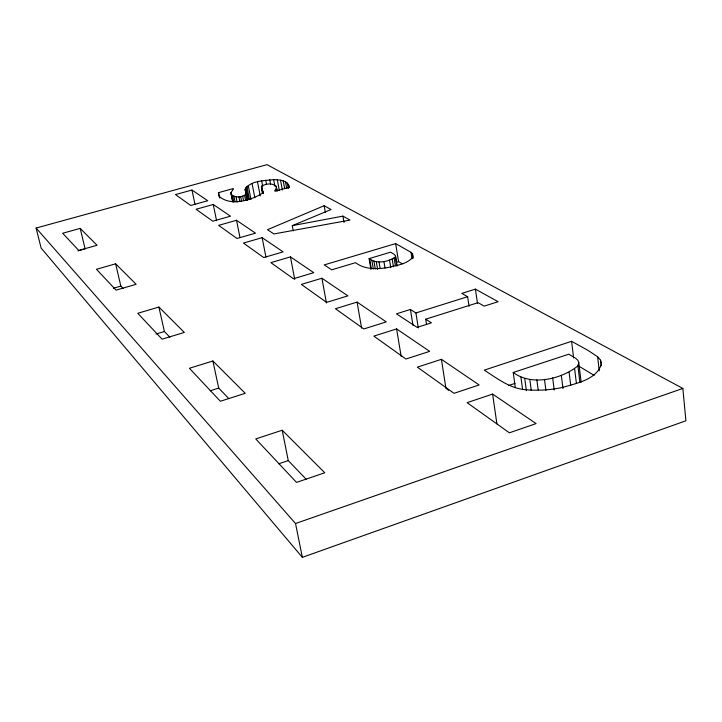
<?xml version="1.0" encoding="UTF-8"?>
<svg xmlns="http://www.w3.org/2000/svg" width="722" height="722" viewBox="0 0 722 722"><rect width="100%" height="100%" fill="white"/><g stroke="black" fill="none" stroke-linecap="round" stroke-linejoin="round"><path stroke-width="1.08" d="M232.746 201.97L230.932 192.702L233.468 188.92L232.998 188.632L218.64 192.621L218.522 195.653C229.009 206.654 250.823 200.626 262.122 193.406L262.808 191.456L261.373 186.872L261.797 186.005C266.03 183.668 272.402 182.747 276.201 186.303L277.158 191.077M247.619 200.508L245.092 189.408C250.372 180.365 264.279 180.798 273.656 179.643C279.08 179.796 288.583 180.247 289.152 187.296L275.199 191.204L274.694 190.915L276.535 187.765M579.883 382.281L577.907 365.883L578.773 362.552L577.871 360.287L575.723 358.338L568.828 354.186L513.225 372.471L515.309 387.615M396.658 265.786L395.539 256.238L394.546 254.559L390.62 252.177L369.086 258.629L370.918 269.414M231.211 194.308C234.957 198.234 242.619 197.458 246.319 193.902M513.225 372.471C531.645 386.342 561.418 379.221 577.907 365.883M369.086 258.629C376.749 264.189 387.894 262.086 395.241 257.095M292.275 225.661L331.046 209.533L324.169 205.716L267.465 229.704L273.918 233.946L350.035 220.084L342.905 216.122L292.275 225.661L293.258 230.905M302.347 557.348L685.9 420.782L682.859 388.436L267.014 164.652L36.1 228.035L41.136 248.07L302.347 557.348L295.524 523.513L36.1 228.035M295.524 523.513L682.859 388.436M508.694 385.503L515.048 383.382M278.836 463.759L288.268 460.591L306.119 479.191M492.621 394.086L467.107 402.659L509.38 432.812L536.094 423.588L492.621 394.086L496.898 423.85M282.194 430.231L255.732 438.94L296.525 482.395L324.774 472.775L282.194 430.231L288.268 460.591M571.589 341.307L484.281 370.142C496.944 378.292 509.615 388.301 525.165 389.663C537.556 390.828 550.119 390.07 562.294 387.479C576.526 383.202 596.219 380.007 601.48 364.059L600.542 360.188L597.626 356.758L588.015 350.396L571.589 341.307L573.611 357.968M441.422 359.33L417.352 367.155L454.012 393.31L479.146 384.943L441.422 359.33L445.943 388.418M210.228 390.773L218.703 388.093L228.766 398.58M426.567 324.602L425.709 319.187L478.063 302.662L484.164 306.137L498.108 301.715L475.419 289.134L461.809 293.385L467.648 296.715L469.047 306.272M396.604 328.925L373.843 336.109L405.935 359.014L429.662 351.361L396.604 328.925L401.17 356.415M418.3 327.914L415.908 312.951L410.421 309.458L396.441 313.826L417.099 327.382L431.44 322.842L425.709 319.187M415.908 312.951L467.648 296.715M212.891 360.991L189.408 368.283L220.363 401.261L245.245 393.319L212.891 360.991L218.703 388.093M357.065 302.085L335.468 308.736L363.807 328.952L386.27 321.904L357.065 302.085L361.614 328.158M156.024 334.033L164.399 331.497L169.823 337.156M396.441 262.303L398.589 261.653L402.271 263.783M321.913 278.232L301.372 284.405L326.57 302.383L347.896 295.867L321.913 278.232L326.434 303.005M395.656 243.603L324.196 264.911L331.714 269.82L355.576 262.673C364.809 269.784 377.2 269.27 388.102 267.51C396.577 265.317 406.937 264.306 412.813 257.158L412.515 253.891L411.017 252.33L395.656 243.603L398.589 261.653M158.885 307.04L137.785 313.294L162.08 339.178L184.309 332.436L158.885 307.04L164.399 331.497M290.452 256.879L270.876 262.646L293.43 278.737L313.727 272.672L290.452 256.879L294.72 279.423M262.14 237.664L243.44 243.07L263.747 257.564L283.105 251.888L262.14 237.664L265.922 256.996M113.435 288.249L120.836 286.102L123.128 288.493M115.628 263.81L96.468 269.288L116.043 290.136L136.124 284.297L115.628 263.81L120.836 286.102M236.527 220.282L218.622 225.363L237.006 238.477L255.498 233.161L236.527 220.282L239.993 237.538M77.931 250.886L85.106 248.864L80.187 228.405L62.652 233.26L78.752 250.417L97.064 245.272L80.187 228.405M213.234 204.479L196.068 209.272L212.782 221.203L230.499 216.194L213.234 204.479L216.6 220.797M191.971 190.039L175.482 194.588L190.743 205.472L207.737 200.743L191.971 190.039L194.985 204.38M579.107 366.298L594.152 375.386M446.837 389.059L448.633 390.34M218.64 192.621L219.75 198.045M236.04 196.754L237.141 202.268M233.946 196.258L235.047 201.763M232.475 195.59L233.802 202.178M230.932 192.702L232.692 201.429M244.577 195.427L245.453 199.85M242.646 196.113L243.522 200.535M240.688 196.574L241.563 200.996M238.937 196.799L239.812 201.221M248.224 185.446L250.985 199.525M246.87 186.366L249.424 199.371M245.895 187.332L248.251 199.272M246.355 193.162L247.655 199.759M245.588 191.303L246.888 197.873M245.092 189.408L246.166 194.859M245.769 194.669L246.852 200.184M252.095 183.677L254.839 197.729M261.671 180.924L262.709 186.321M261.797 186.005L262.438 189.281M262.808 191.456L263.241 193.667M262.42 189.66L263.052 192.954M261.635 188.027L262.691 193.505M261.373 186.872L262.646 193.424M257.519 181.944L260.245 195.969M269.721 179.778L270.551 184.101M265.732 180.211L266.562 184.525M277.32 179.796L279.369 190.635M276.201 186.303L277.031 190.698M273.656 179.643L274.883 186.141M283.241 180.906L284.676 188.532M280.515 180.211L282.356 189.994M288.475 184.426L289.089 187.729M287.257 183.081L288.286 188.559M285.497 181.881L286.724 188.442M324.169 205.716L325.333 212.25M342.905 216.122L344.006 222.43M373.969 261.202L375.25 268.792M371.848 260.236L373.319 268.9M369.646 258.963L371.298 268.674M379.023 261.933L380.115 268.467M376.306 261.743L377.588 269.351M383.923 261.472L385.016 268.015M394.113 258.079L395.358 265.696M392.19 259.108L393.445 266.725M389.501 260.064L390.755 267.691M395.539 256.238L397.127 266.003M410.421 309.458L412.993 325.378M412.515 253.891L413.201 258.241M411.017 252.33L412.045 258.837M475.419 289.134L477.504 303.583M524.759 378.59L526.374 390.629M520.914 377.083L522.548 389.077M529.831 379.573L531.293 390.539M536.861 379.934L538.161 389.826M544.487 379.366L545.913 390.376M552.655 377.832L554.198 389.952M561.328 375.323L562.979 388.535M569.116 372.272L570.741 385.458M574.667 369.123L576.4 383.382M578.773 362.552L581.129 382.155M600.542 360.188L601.173 365.657M597.626 356.758L599.251 370.891"/></g></svg>
